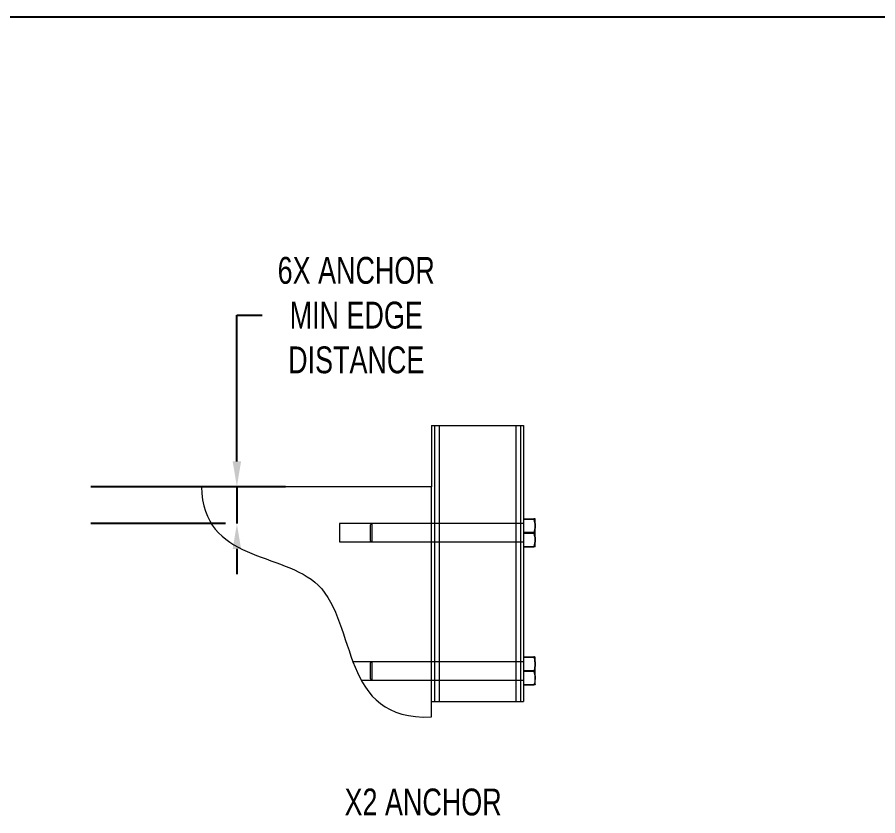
# Model space of a CAD drawing. Header units: inches. Extents: x 0.03 to 2.74, y 0.01 to 1.91.
# Drawn here: x 2.0005 to 2.3685, y 1.565 to 1.9065 of the extents above; entities that cross this region are included whole.
import ezdxf
from ezdxf.lldxf.tags import DXFTag

# ---------------------------------------------------------------- set-up
doc = ezdxf.new("R2010")
doc.units = ezdxf.units.IN
doc.header["$MEASUREMENT"] = 0
doc.header["$PDSIZE"] = -1
doc.layers.add('SLD-0_0', color=7, linetype='Continuous')
doc.styles.add('SLDTEXTSTYLE0', font='TXT', dxfattribs={"width": 0.75})
tags = doc.linetypes.add('HIDDEN', pattern=[0.00625, 0.004167, -0.002083]).pattern_tags.tags
tags[6:7] = [DXFTag(74, 4), DXFTag(75, 0), DXFTag(340, '0'), DXFTag(46, 1.0), DXFTag(50, 0.0), DXFTag(44, 0.0), DXFTag(45, 0.0)]
tags[4:5] = [DXFTag(74, 4), DXFTag(75, 0), DXFTag(340, '0'), DXFTag(46, 1.0), DXFTag(50, 0.0), DXFTag(44, 0.0), DXFTag(45, 0.0)]
doc.dimstyles.new('SLDDIMSTYLE11', dxfattribs={"dimtxt": 0.011483, "dimasz": 0.010833, "dimexe": 0, "dimexo": 0.0625, "dimgap": 0.002871, "dimtad": 0, "dimtih": 1, "dimtoh": 1, "dimdec": 8, "dimlfac": 5, "dimrnd": 1e-09, "dimzin": 12, "dimdsep": 46, "dimlunit": 5, "dimtxsty": 'SLDTEXTSTYLE0', "dimsah": 1, "dimcen": 0.09, "dimadec": 0, "dimazin": 3, "dimtfac": 1, "dimtdec": 8, "dimtmove": 0, "dimatfit": 0, "dimfxl": 1, "dimfrac": 2, "dimtolj": 1, "dimtzin": 12, "dimarcsym": 0})

# ---------------------------------------------------------------- blocks, each defined once
blk = doc.blocks.new('*D81')
at = {"color": 0, "linetype": 'ByBlock', "lineweight": -2}
for p, q in [((2.09446, 1.71657), (2.09446, 1.77906)), ((2.09446, 1.77906), (2.10529, 1.77906)), ((2.11521, 1.70574), (2.03196, 1.70574)), ((2.09446, 1.70574), (2.09446, 1.68999)), ((2.08959, 1.68999), (2.03196, 1.68999)), ((2.09446, 1.67915), (2.09446, 1.66832))]:
    blk.add_line(p, q, dxfattribs=at)
at = {"color": 0, "linetype": 'ByBlock'}
for points in [[(2.09446, 1.70574), (2.09265, 1.71657), (2.09626, 1.71657)], [(2.09446, 1.68999), (2.09265, 1.67915), (2.09626, 1.67915)]]:
    blk.add_solid(points, dxfattribs=at)
at = {"layer": 'DEFPOINTS', "color": 0, "linetype": 'ByBlock'}
for p in [(2.17771, 1.70574), (2.15209, 1.68999)]:
    blk.add_point(p, dxfattribs=at)
at = {"color": 0, "linetype": 'ByBlock', "insert": (2.14549, 1.77906), "char_height": 0.011483, "attachment_point": 5, "style": 'SLDTEXTSTYLE0'}
blk.add_mtext('6X ANCHOR \\PMIN EDGE \\PDISTANCE', dxfattribs=at)

msp = doc.modelspace()

# ---------------------------------------------------------------- linework, layer by layer
at = {"linetype": 'Continuous', "lineweight": 15}
for p, q in [((2.17770536, 1.73198242), (2.17770536, 1.7057357)), ((2.17770536, 1.73198242), (2.1809862, 1.73198242)), ((2.1809862, 1.73198242), (2.1809862, 1.61387218)), ((2.1809862, 1.73198242), (2.21379459, 1.73198242)), ((2.21379459, 1.73198242), (2.21379459, 1.61387218)), ((2.21379459, 1.73198242), (2.21707543, 1.73198242)), ((2.21707543, 1.73198242), (2.21707543, 1.61387218)), ((2.17770536, 1.7057357), (2.07928016, 1.7057357)), ((2.17770536, 1.6073105), (2.17770536, 1.7057357)), ((2.21707543, 1.6920532), (2.22146923, 1.6920532)), ((2.22199669, 1.69195617), (2.22199524, 1.69195869)), ((2.22199669, 1.68915147), (2.22199669, 1.69195617)), ((2.22199669, 1.68324848), (2.22199669, 1.68915147)), ((2.21707543, 1.68624974), (2.22146923, 1.68624974)), ((2.22199669, 1.68014767), (2.22199669, 1.68324848)), ((2.21707543, 1.68024721), (2.22146923, 1.68024721)), ((2.22199669, 1.68014767), (2.22199031, 1.68014264)), ((2.21707543, 1.63295106), (2.22146923, 1.63295106)), ((2.22199669, 1.63002396), (2.22199669, 1.6329004)), ((2.21707543, 1.62709686), (2.22146923, 1.62709686)), ((2.22199669, 1.6241191), (2.22199669, 1.63002396)), ((2.22199669, 1.62109068), (2.22199669, 1.6241191)), ((2.21707543, 1.62114134), (2.22146923, 1.62114134)), ((2.21707543, 1.62104003), (2.22146923, 1.62104003)), ((2.17770536, 1.61387218), (2.1809862, 1.61387218)), ((2.1809862, 1.61387218), (2.21379459, 1.61387218)), ((2.21379459, 1.61387218), (2.21707543, 1.61387218))]:
    msp.add_line(p, q, dxfattribs=at)
at = {"linetype": 'HIDDEN', "lineweight": 0}
for p, q in [((2.17901769, 1.73198242), (2.17901769, 1.61387218)), ((2.1809862, 1.73198242), (2.1809862, 1.61387218)), ((2.21379459, 1.73198242), (2.21379459, 1.61387218)), ((2.2157631, 1.73198242), (2.2157631, 1.61387218)), ((2.13833528, 1.68998767), (2.13833528, 1.68211365)), ((2.17901769, 1.68998767), (2.13833528, 1.68998767)), ((2.15209118, 1.68998767), (2.15145864, 1.68935512)), ((2.15145864, 1.68935512), (2.15145864, 1.68274761)), ((2.15209118, 1.68998767), (2.15209118, 1.68211533)), ((2.21707543, 1.68998767), (2.15209118, 1.68998767)), ((2.21707543, 1.68998767), (2.2157631, 1.68998767)), ((2.21707543, 1.69185412), (2.22146923, 1.69185412)), ((2.21707543, 1.68585158), (2.22146923, 1.68585158)), ((2.13833528, 1.68211365), (2.17901769, 1.68211365)), ((2.15145864, 1.68274761), (2.15145864, 1.6827462)), ((2.15145864, 1.6827462), (2.15209118, 1.68211365)), ((2.15209118, 1.68211533), (2.15209118, 1.68211365)), ((2.15209118, 1.68211365), (2.21707543, 1.68211365)), ((2.2157631, 1.68211365), (2.21707543, 1.68211365)), ((2.21707543, 1.68004813), (2.22146923, 1.68004813)), ((2.17901769, 1.63093255), (2.14410541, 1.63093255)), ((2.15209118, 1.63093255), (2.15145864, 1.63030001)), ((2.15145864, 1.63030001), (2.15145864, 1.62369108)), ((2.15209118, 1.63093255), (2.15209118, 1.62305854)), ((2.21707543, 1.63093255), (2.15209118, 1.63093255)), ((2.21707543, 1.63093255), (2.2157631, 1.63093255)), ((2.21707543, 1.63284975), (2.22146923, 1.63284975)), ((2.22199669, 1.62987199), (2.22198523, 1.63014219)), ((2.21707543, 1.62689423), (2.22146923, 1.62689423)), ((2.14759742, 1.62305854), (2.17901769, 1.62305854)), ((2.15145864, 1.62369108), (2.15209118, 1.62305854)), ((2.15209118, 1.62305854), (2.21707543, 1.62305854)), ((2.2157631, 1.62305854), (2.21707543, 1.62305854))]:
    msp.add_line(p, q, dxfattribs=at)
at = {"linetype": 'Continuous', "lineweight": 15}
for points, knots in [([(2.07928016, 1.7057357), (2.07987424, 1.67347549), (2.15330348, 1.68357033), (2.1381855, 1.60548969), (2.17770536, 1.6073105)], [0, 0, 0, 0, 0.46758472, 1, 1, 1, 1]), ([(2.22146923, 1.6920532), (2.22161666, 1.69158194), (2.22191421, 1.6906308), (2.22196903, 1.68964756), (2.22199669, 1.68915147)], [0, 0, 0, 0, 0.495457963, 1, 1, 1, 1]), ([(2.22198529, 1.69195867), (2.22196843, 1.69197043), (2.22193201, 1.69199583), (2.22171278, 1.69202732), (2.22152913, 1.69204683), (2.22146923, 1.6920532)], [0, 0, 0, 0, 0.3674100763, 0.7936782281, 1, 1, 1, 1]), ([(2.22199669, 1.68915147), (2.22199606, 1.68908269), (2.22199129, 1.68856182), (2.2218761, 1.68757976), (2.22160568, 1.68669578), (2.22146923, 1.68624974)], [0, 0, 0, 0, 0.070090032, 0.530784434, 1, 1, 1, 1]), ([(2.22146923, 1.68624974), (2.22161666, 1.68576232), (2.22191421, 1.68477855), (2.22196903, 1.68376158), (2.22199669, 1.68324848)], [0, 0, 0, 0, 0.495457963, 1, 1, 1, 1]), ([(2.22199669, 1.68324848), (2.22199606, 1.68317734), (2.22199129, 1.6826386), (2.2218761, 1.68162285), (2.22160568, 1.68070855), (2.22146923, 1.68024721)], [0, 0, 0, 0, 0.070090032, 0.530784434, 1, 1, 1, 1]), ([(2.22146923, 1.68024721), (2.2215292, 1.68024084), (2.22171128, 1.68022152), (2.2219398, 1.68018838), (2.22197764, 1.6801613), (2.22199669, 1.68014767)], [0, 0, 0, 0, 0.196064244, 0.595304631, 1, 1, 1, 1]), ([(2.22146923, 1.63295106), (2.22161666, 1.63247569), (2.22191421, 1.63151622), (2.22196903, 1.63052438), (2.22199669, 1.63002396)], [0, 0, 0, 0, 0.495457963, 1, 1, 1, 1]), ([(2.22199669, 1.6329004), (2.22199606, 1.6329016), (2.22199129, 1.6329107), (2.2218761, 1.63292784), (2.22160568, 1.63294327), (2.22146923, 1.63295106)], [0, 0, 0, 0, 0.0700900317, 0.5307844344, 1, 1, 1, 1]), ([(2.22199669, 1.63002396), (2.22199606, 1.62995458), (2.22199129, 1.62942916), (2.2218761, 1.6284385), (2.22160568, 1.62754679), (2.22146923, 1.62709686)], [0, 0, 0, 0, 0.070090032, 0.530784434, 1, 1, 1, 1]), ([(2.22146923, 1.62709686), (2.22158363, 1.62671881), (2.22181355, 1.62595898), (2.22197456, 1.62495736), (2.22199084, 1.62434085), (2.22199669, 1.6241191)], [0, 0, 0, 0, 0.388010624, 0.779868638, 1, 1, 1, 1]), ([(2.22199669, 1.6241191), (2.22197816, 1.62371714), (2.22194081, 1.62290698), (2.22171307, 1.62191542), (2.2215292, 1.62133172), (2.22146923, 1.62114134)], [0, 0, 0, 0, 0.39886171, 0.803936306, 1, 1, 1, 1]), ([(2.22146923, 1.62114134), (2.22161666, 1.62113311), (2.22191421, 1.62111651), (2.22196903, 1.62109934), (2.22199669, 1.62109068)], [0, 0, 0, 0, 0.495457963, 1, 1, 1, 1]), ([(2.22199669, 1.62109068), (2.22199606, 1.62108948), (2.22199129, 1.62108039), (2.2218761, 1.62106325), (2.22160568, 1.62104782), (2.22146923, 1.62104003)], [0, 0, 0, 0, 0.070090032, 0.530784434, 1, 1, 1, 1])]:
    msp.add_open_spline(points, degree=3, knots=knots, dxfattribs=at)
at = {"linetype": 'HIDDEN', "lineweight": 0}
for points, knots in [([(2.22146923, 1.69185412), (2.22158363, 1.69186675), (2.22181355, 1.69189215), (2.22197456, 1.69192564), (2.22199084, 1.69194624), (2.22199669, 1.69195366)], [0, 0, 0, 0, 0.388010624, 0.779868638, 1, 1, 1, 1]), ([(2.22199669, 1.68885285), (2.22199606, 1.68892399), (2.22199129, 1.68946272), (2.2218761, 1.69047848), (2.22160568, 1.69139278), (2.22146923, 1.69185412)], [0, 0, 0, 0, 0.070090032, 0.530784434, 1, 1, 1, 1]), ([(2.22146923, 1.68585158), (2.22161666, 1.686339), (2.22191421, 1.68732278), (2.22196903, 1.68833975), (2.22199669, 1.68885285)], [0, 0, 0, 0, 0.495457963, 1, 1, 1, 1]), ([(2.22199669, 1.68294985), (2.22199606, 1.68301863), (2.22199129, 1.6835395), (2.2218761, 1.68452157), (2.22160568, 1.68540554), (2.22146923, 1.68585158)], [0, 0, 0, 0, 0.070090032, 0.530784434, 1, 1, 1, 1]), ([(2.22146923, 1.68004813), (2.22161666, 1.68051938), (2.22191421, 1.68147053), (2.22196903, 1.68245377), (2.22199669, 1.68294985)], [0, 0, 0, 0, 0.495457963, 1, 1, 1, 1]), ([(2.22199031, 1.68014264), (2.22198537, 1.6801369), (2.22196918, 1.68011812), (2.22181371, 1.68008631), (2.22158451, 1.6800609), (2.22146923, 1.68004813)], [0, 0, 0, 0, 0.179235236, 0.587204114, 1, 1, 1, 1]), ([(2.22146923, 1.63284975), (2.22161666, 1.63285798), (2.22191421, 1.63287458), (2.22196903, 1.63289174), (2.22199669, 1.6329004)], [0, 0, 0, 0, 0.495457963, 1, 1, 1, 1]), ([(2.22191056, 1.63091223), (2.22187636, 1.63117511), (2.22179102, 1.6318311), (2.22158981, 1.63246805), (2.22146923, 1.63284975)], [0, 0, 0, 0, 0.40074199, 1, 1, 1, 1]), ([(2.22146923, 1.62689423), (2.22152916, 1.62708461), (2.22171111, 1.62766267), (2.22193418, 1.62862273), (2.22197141, 1.62940121), (2.2219894, 1.62977739)], [0, 0, 0, 0, 0.202415051, 0.614587419, 1, 1, 1, 1]), ([(2.22199669, 1.62396713), (2.22199606, 1.62403651), (2.22199129, 1.62456193), (2.2218761, 1.62555259), (2.22160568, 1.62644429), (2.22146923, 1.62689423)], [0, 0, 0, 0, 0.070090032, 0.530784434, 1, 1, 1, 1])]:
    msp.add_open_spline(points, degree=3, knots=knots, dxfattribs=at)
at = {"layer": 'SLD-0_0'}
msp.add_line((2.73645497, 1.9065359), (0.02745091, 1.9065359), dxfattribs=at)

# ---------------------------------------------------------------- texts
at = {"layer": 'SLD-0_0', "insert": (2.14049279, 1.57667131), "char_height": 0.01148294, "attachment_point": 1, "style": 'SLDTEXTSTYLE0'}
msp.add_mtext('X2 ANCHOR', dxfattribs=at)

# ---------------------------------------------------------------- dimensions: what is measured, and where the dimension line sits
at = {"layer": 'SLD-0_0'}
dim = msp.add_linear_dim(base=(2.09445507, 1.68998767), p1=(2.17770536, 1.7057357), p2=(2.15209118, 1.68998767), angle=90, text='6X ANCHOR \\PMIN EDGE \\PDISTANCE', dimstyle='SLDDIMSTYLE11', dxfattribs=at)
dim.commit()
dim.dimension.update_dxf_attribs({"geometry": '*D81', "text_midpoint": (2.14549305, 1.77906209)})

doc.saveas('drawing.dxf')
